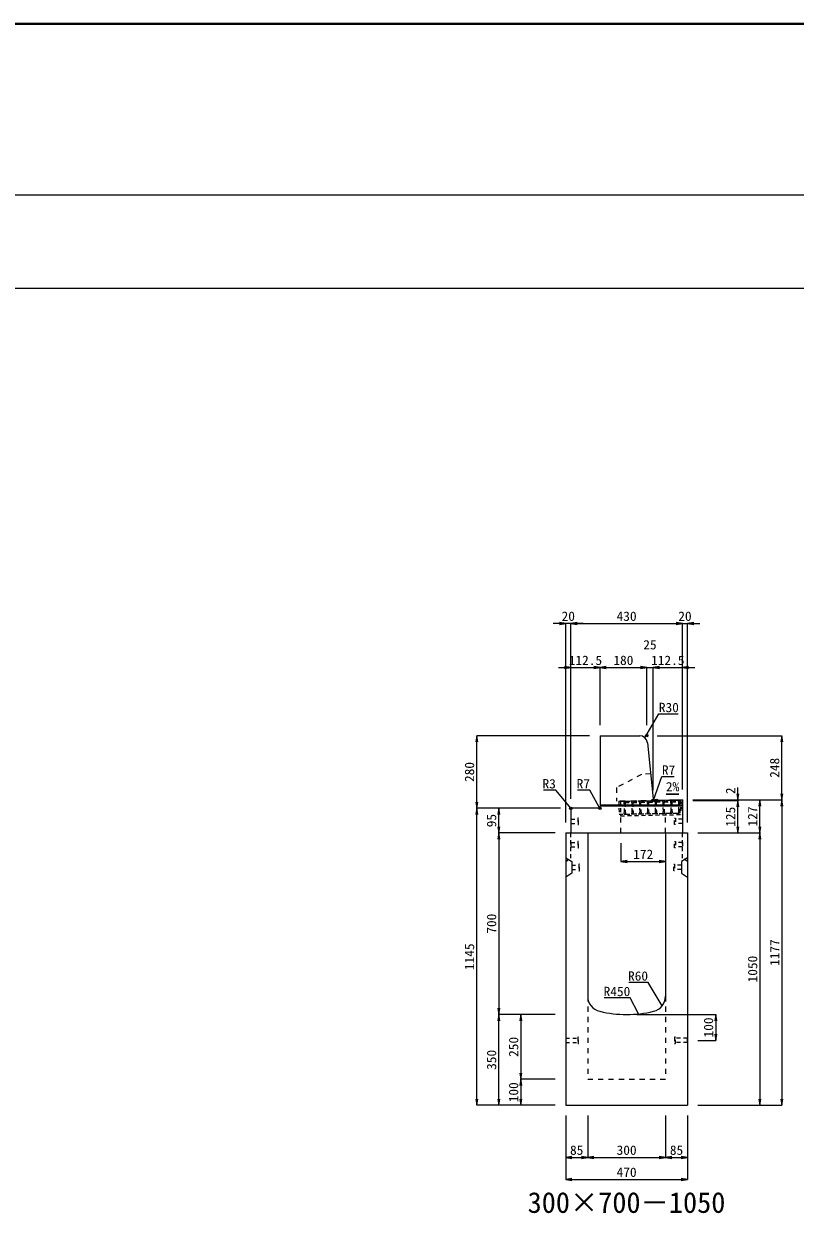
# Model space of a CAD drawing. Units: millimetres at full size; some dimension numbers follow another scale. Extents: x -18734 to 51600, y -18820 to 17820.
# Drawn here: x 15075 to 18050, y 12634 to 17220 of the extents above; entities that cross this region are included whole.
import ezdxf
from ezdxf.enums import TextEntityAlignment as Align

# ---------------------------------------------------------------- set-up
doc = ezdxf.new("R2010")
doc.units = ezdxf.units.MM
doc.header["$LTSCALE"] = 20
doc.header["$PDMODE"] = 32
doc.header["$PDSIZE"] = 10
doc.linetypes.add('USER1', pattern=[2, 1, -1])
doc.linetypes.add('USER2', pattern=[1.35, 0.75, -0.6])
for name, color, linetype, lineweight in [('インサート', 3, 'USER2', 9), ('グレーチング', 7, 'USER2', 5), ('受枠', 3, 'USER2', 9), ('図枠', 7, 'Continuous', 5), ('寸法線', 7, 'Continuous', 13), ('引出線', 4, 'Continuous', 13), ('本体', 2, 'Continuous', 13), ('目地', 132, 'Continuous', 5)]:
    doc.layers.add(name, color=color, linetype=linetype, lineweight=lineweight)
doc.layers.add('作業エリア', color=11, linetype='Continuous')
doc.layers.add('文字', color=7, linetype='Continuous')
doc.styles.add('ＭＳ 明朝', font='')
doc.styles.get('ＭＳ 明朝').set_extended_font_data('MS Mincho')

# ---------------------------------------------------------------- blocks, each defined once
blk = doc.blocks.new('open_arrow')
at = {"color": 0, "linetype": 'Continuous', "lineweight": -2}
blk.add_lwpolyline([(7.5, 1.25), (0, 0), (7.5, -1.25)], dxfattribs=at)

msp = doc.modelspace()

# ---------------------------------------------------------------- linework, layer by layer
at = {"layer": 'インサート'}
for p, q in [((17185, 14153.5), (17212, 14153.5)), ((17185, 14153.5), (17185, 14136.5)), ((17185, 14136.5), (17212, 14136.5)), ((17215, 14157.5), (17212, 14157.5)), ((17212, 14157.5), (17212, 14132.5)), ((17212, 14132.5), (17215, 14132.5)), ((17215, 14132.5), (17215, 14157.5)), ((17585, 14157.5), (17588, 14157.5)), ((17585, 14132.5), (17585, 14157.5)), ((17588, 14132.5), (17585, 14132.5)), ((17588, 14157.5), (17588, 14132.5)), ((17615, 14153.5), (17588, 14153.5)), ((17615, 14136.5), (17588, 14136.5)), ((17615, 14153.5), (17615, 14136.5)), ((17185, 14063.5), (17212, 14063.5)), ((17185, 14063.5), (17185, 14046.5)), ((17185, 14046.5), (17212, 14046.5)), ((17215, 14067.5), (17212, 14067.5)), ((17212, 14067.5), (17212, 14042.5)), ((17212, 14042.5), (17215, 14042.5)), ((17215, 14042.5), (17215, 14067.5)), ((17585, 14067.5), (17588, 14067.5)), ((17585, 14042.5), (17585, 14067.5)), ((17588, 14042.5), (17585, 14042.5)), ((17588, 14067.5), (17588, 14042.5)), ((17615, 14063.5), (17588, 14063.5)), ((17615, 14046.5), (17588, 14046.5)), ((17615, 14063.5), (17615, 14046.5)), ((17188.2, 13975.5), (17215.2, 13975.5)), ((17188.2, 13975.5), (17188.2, 13958.5)), ((17188.2, 13958.5), (17215.2, 13958.5)), ((17218.2, 13979.5), (17215.2, 13979.5)), ((17215.2, 13979.5), (17215.2, 13954.5)), ((17215.2, 13954.5), (17218.2, 13954.5)), ((17218.2, 13954.5), (17218.2, 13979.5)), ((17581.8, 13979.5), (17584.8, 13979.5)), ((17581.8, 13954.5), (17581.8, 13979.5)), ((17584.8, 13954.5), (17581.8, 13954.5)), ((17584.8, 13979.5), (17584.8, 13954.5)), ((17611.8, 13975.5), (17584.8, 13975.5)), ((17611.8, 13958.5), (17584.8, 13958.5)), ((17611.8, 13975.5), (17611.8, 13958.5)), ((17165, 13308.5), (17212, 13308.5)), ((17165, 13308.5), (17165, 13291.5)), ((17215, 13312.5), (17212, 13312.5)), ((17212, 13312.5), (17212, 13287.5)), ((17215, 13287.5), (17215, 13312.5)), ((17588, 13312.5), (17585, 13312.5)), ((17585, 13312.5), (17585, 13287.5)), ((17588, 13287.5), (17588, 13312.5)), ((17635, 13308.5), (17588, 13308.5)), ((17635, 13291.5), (17635, 13308.5)), ((17165, 13291.5), (17212, 13291.5)), ((17212, 13287.5), (17215, 13287.5)), ((17585, 13287.5), (17588, 13287.5)), ((17635, 13291.5), (17588, 13291.5))]:
    msp.add_line(p, q, dxfattribs=at)
at = {"layer": 'グレーチング'}
for p, q in [((17389.92, 14222.5), (17604.88, 14226.8)), ((17395.04, 14216.6), (17419.92, 14223.1)), ((17425.04, 14217.2), (17449.91, 14223.7)), ((17425.04, 14217.2), (17450.03, 14217.7)), ((17455.03, 14217.8), (17479.91, 14224.3)), ((17455.03, 14217.8), (17480.03, 14218.3)), ((17485.03, 14218.4), (17509.9, 14224.9)), ((17485.03, 14218.4), (17510.02, 14218.9)), ((17515.02, 14219), (17539.89, 14225.5)), ((17515.02, 14219), (17540.01, 14219.5)), ((17545.01, 14219.6), (17569.89, 14226.1)), ((17545.01, 14219.6), (17570.01, 14220.1)), ((17575.01, 14220.2), (17599.88, 14226.7)), ((17575.01, 14220.2), (17600, 14220.7)), ((17390.92, 14172.51), (17605.88, 14176.81)), ((17395.04, 14216.6), (17420.04, 14217.1))]:
    msp.add_line(p, q, dxfattribs=at)
for points in [[(17389.92, 14222.5), (17394.92, 14222.6), (17395.04, 14216.6), (17394.06, 14215.58), (17394.78, 14179.59), (17395.8, 14178.61), (17395.92, 14172.61), (17390.92, 14172.51), (17390.8, 14178.51), (17391.78, 14179.53), (17391.06, 14215.52), (17390.04, 14216.5)], [(17419.92, 14223.1), (17424.92, 14223.2), (17425.04, 14217.2), (17424.06, 14216.18), (17424.78, 14180.19), (17425.8, 14179.21), (17425.92, 14173.21), (17420.92, 14173.11), (17420.8, 14179.11), (17421.78, 14180.13), (17421.06, 14216.12), (17420.04, 14217.1)], [(17449.91, 14223.7), (17454.91, 14223.8), (17455.03, 14217.8), (17454.05, 14216.78), (17454.77, 14180.79), (17455.79, 14179.81), (17455.91, 14173.81), (17450.91, 14173.71), (17450.79, 14179.71), (17451.77, 14180.73), (17451.05, 14216.72), (17450.03, 14217.7)], [(17479.91, 14224.3), (17484.91, 14224.4), (17485.03, 14218.4), (17484.05, 14217.38), (17484.77, 14181.39), (17485.79, 14180.41), (17485.91, 14174.41), (17480.91, 14174.31), (17480.79, 14180.31), (17481.77, 14181.33), (17481.05, 14217.32), (17480.03, 14218.3)], [(17509.9, 14224.9), (17514.9, 14225), (17515.02, 14219), (17514.04, 14217.98), (17514.76, 14181.99), (17515.78, 14181.01), (17515.9, 14175.01), (17510.9, 14174.91), (17510.78, 14180.91), (17511.76, 14181.93), (17511.04, 14217.92), (17510.02, 14218.9)], [(17539.89, 14225.5), (17544.89, 14225.6), (17545.01, 14219.6), (17544.03, 14218.58), (17544.75, 14182.59), (17545.77, 14181.61), (17545.89, 14175.61), (17540.89, 14175.51), (17540.77, 14181.51), (17541.75, 14182.53), (17541.03, 14218.52), (17540.01, 14219.5)], [(17569.89, 14226.1), (17574.89, 14226.2), (17575.01, 14220.2), (17574.03, 14219.18), (17574.75, 14183.19), (17575.77, 14182.21), (17575.89, 14176.21), (17570.89, 14176.11), (17570.77, 14182.11), (17571.75, 14183.13), (17571.03, 14219.12), (17570.01, 14220.1)], [(17599.88, 14226.7), (17604.88, 14226.8), (17605, 14220.8), (17604.02, 14219.78), (17604.74, 14183.79), (17605.76, 14182.81), (17605.88, 14176.81), (17600.88, 14176.71), (17600.76, 14182.71), (17601.74, 14183.73), (17601.02, 14219.72), (17600, 14220.7)]]:
    msp.add_lwpolyline(points, close=True, dxfattribs=at)
at = {"layer": '作業エリア'}
for p in [(17477.5, 14475), (17502.5, 14225), (17515, 14225), (17185, 14195), (17297.5, 14195)]:
    msp.add_point(p, dxfattribs=at)
at = {"layer": '受枠'}
for p, q in [((17369.93, 14222.1), (17612.88, 14226.96)), ((17369.93, 14222.1), (17370.93, 14172.11)), ((17375.93, 14222.22), (17377.05, 14166.23)), ((17606.88, 14226.84), (17607.88, 14176.85)), ((17612.88, 14226.96), (17614, 14170.97)), ((17370.93, 14172.11), (17607.88, 14176.85)), ((17550.89, 14175.71), (17551.01, 14169.71)), ((17377.05, 14166.23), (17614, 14170.97))]:
    msp.add_line(p, q, dxfattribs=at)
at = {"layer": '図枠', "lineweight": 40}
msp.add_line((1200, 17220), (24600, 17220), dxfattribs=at)
at = {"layer": '図枠', "lineweight": 13}
for p, q in [((2100, 16560), (23700, 16560)), ((2100, 16200), (23700, 16200))]:
    msp.add_line(p, q, dxfattribs=at)
at = {"layer": '寸法線'}
for p, q in [((17233, 14907.69), (17117, 14907.69)), ((17165, 14140), (17165, 14907.69)), ((17185, 14907.69), (17615, 14907.69)), ((17185, 14232), (17185, 14907.69)), ((17185, 14232), (17185, 14907.69)), ((17567, 14907.69), (17683, 14907.69)), ((17615, 14267), (17615, 14907.69)), ((17615, 14267), (17615, 14907.69)), ((17635, 14140), (17635, 14907.69)), ((17137, 14737.69), (17297.5, 14737.69)), ((17185, 14232), (17185, 14737.69)), ((17297.5, 14737.69), (17477.5, 14737.69)), ((17297.5, 14515), (17297.5, 14737.69)), ((17297.5, 14515), (17297.5, 14737.69)), ((17429.5, 14737.69), (17550.5, 14737.69)), ((17477.5, 14515), (17477.5, 14737.69)), ((17477.5, 14515), (17477.5, 14737.69)), ((17502.5, 14265), (17502.5, 14737.69)), ((17502.5, 14737.69), (17663, 14737.69)), ((17502.5, 14265), (17502.5, 14737.69)), ((17615, 14267), (17615, 14737.69)), ((16822.06, 14195), (16822.06, 14475)), ((17257.5, 14475), (16822.06, 14475)), ((17517.5, 14475), (17998.78, 14475)), ((17998.78, 14227), (17998.78, 14475)), ((17828.78, 14177), (17828.78, 14275)), ((17655, 14227), (17998.78, 14227)), ((17655, 14227), (17913.78, 14227)), ((17655, 14227), (17828.78, 14227)), ((17655, 14227), (17998.78, 14227)), ((17655, 14225), (17828.78, 14225)), ((17655, 14225), (17828.78, 14225)), ((17828.78, 14100), (17828.78, 14225)), ((17913.78, 14100), (17913.78, 14227)), ((17998.78, 14227), (17998.78, 13050)), ((16822.06, 13050), (16822.06, 14195)), ((17145, 14195), (16822.06, 14195)), ((17145, 14195), (16822.06, 14195)), ((16907.06, 14100), (16907.06, 14195)), ((17145, 14195), (16907.06, 14195)), ((16907.06, 14100), (16907.06, 13400)), ((17125, 14100), (16907.06, 14100)), ((17125, 14100), (16907.06, 14100)), ((17675, 14100), (17913.78, 14100)), ((17675, 14100), (17913.78, 14100)), ((17675, 14100), (17828.78, 14100)), ((17913.78, 14100), (17913.78, 13050)), ((17378, 14060), (17378, 13989.77)), ((17378, 13989.77), (17550, 13989.77)), ((17125, 13400), (16907.06, 13400)), ((16907.06, 13050), (16907.06, 13400)), ((17125, 13400), (16907.06, 13400)), ((16992.06, 13400), (16992.06, 13150)), ((17125, 13400), (16992.06, 13400)), ((17440, 13400), (17743.78, 13400)), ((17743.78, 13400), (17743.78, 13300)), ((17675, 13300), (17743.78, 13300)), ((17125, 13150), (16992.06, 13150)), ((16992.06, 13150), (16992.06, 13050)), ((17125, 13150), (16992.06, 13150)), ((17125, 13050), (16822.06, 13050)), ((17125, 13050), (16907.06, 13050)), ((17125, 13050), (16992.06, 13050)), ((17675, 13050), (17913.78, 13050)), ((17675, 13050), (17998.78, 13050)), ((17165, 13010), (17165, 12848.84)), ((17165, 13010), (17165, 12763.84)), ((17250, 13010), (17250, 12848.84)), ((17250, 13010), (17250, 12848.84)), ((17550, 13010), (17550, 12848.84)), ((17550, 13010), (17550, 12848.84)), ((17635, 13010), (17635, 12848.84)), ((17635, 13010), (17635, 12763.84)), ((17165, 12848.84), (17250, 12848.84)), ((17250, 12848.84), (17550, 12848.84)), ((17550, 12848.84), (17635, 12848.84)), ((17165, 12763.84), (17635, 12763.84))]:
    msp.add_line(p, q, dxfattribs=at)
at = {"layer": '引出線'}
for points in [[(17470.48, 14467.24), (17524.33, 14558.64), (17599, 14558.64)], [(17504.14, 14226.81), (17536.08, 14317.58), (17584.01, 14317.58)], [(17185.88, 14194.12), (17127.15, 14264.49), (17079.43, 14264.49)], [(17295.45, 14197.05), (17258.75, 14264.49), (17210.82, 14264.49)], [(17552.12, 14249.12), (17600.83, 14250.1), (17552.08, 14249.12)], [(17537.07, 13433.32), (17482.66, 13523.21), (17407.98, 13523.21)], [(17446.44, 13402.4), (17414.22, 13463.55), (17313.21, 13463.55)]]:
    msp.add_lwpolyline(points, dxfattribs=at)
at = {"layer": '本体'}
for p, q in [((17297.5, 14475), (17297.5, 14202)), ((17297.5, 14475), (17450.35, 14475)), ((17480.2, 14447.99), (17501.87, 14231.3)), ((17515, 14225), (17508.83, 14225)), ((17615, 14227), (17515, 14225)), ((17615, 14227), (17615, 14100)), ((17185, 14192), (17185, 14100)), ((17290.5, 14195), (17188, 14195)), ((17165, 14100), (17165, 13050)), ((17165, 14100), (17250, 14100)), ((17185, 14100), (17615, 14100)), ((17250, 14100), (17250, 13470.53)), ((17550, 14100), (17635, 14100)), ((17550, 14100), (17550, 13470.53)), ((17635, 14100), (17635, 13050)), ((17165, 13050), (17635, 13050))]:
    msp.add_line(p, q, dxfattribs=at)
at = {"layer": '本体', "linetype": 'USER1'}
for p, q in [((17457.5, 14325), (17360.5, 14275)), ((17492.2, 14328), (17457.5, 14325)), ((17360.5, 14275), (17360.5, 14221.91)), ((17515, 14225), (17360.5, 14221.91)), ((17378, 14100), (17378, 14172.25)), ((17550, 14100), (17550, 14175.69))]:
    msp.add_line(p, q, dxfattribs=at)
at = {"layer": '本体', "linetype": 'USER2', "lineweight": 9}
for p, q in [((17185, 14003), (17185, 14100)), ((17615, 14003), (17615, 14100)), ((17165, 13990.5), (17185, 14003)), ((17635, 13990.5), (17615, 14003))]:
    msp.add_line(p, q, dxfattribs=at)
at = {"layer": '本体', "lineweight": 9}
for p, q in [((17165, 14004), (17188.2, 13989.5)), ((17188.2, 13989.5), (17188.2, 13944.5)), ((17634.58, 14003.74), (17611.8, 13989.5)), ((17611.8, 13989.5), (17611.8, 13944.5)), ((17188.2, 13944.5), (17165, 13930)), ((17611.8, 13944.5), (17635, 13930))]:
    msp.add_line(p, q, dxfattribs=at)
at = {"layer": '本体', "linetype": 'USER1', "lineweight": 15}
for p, q in [((17250, 13470.53), (17250, 13150)), ((17550, 13470.53), (17550, 13150)), ((17250, 13150), (17550, 13150))]:
    msp.add_line(p, q, dxfattribs=at)
at = {"layer": '本体'}
for centre, radius, start, end in [((17450.35, 14445), 30, 5.71059, 90), ((17508.83, 14232), 7, 185.71059, 270), ((17188, 14192), 3, 90, 180), ((17290.5, 14202), 7, 270, 0), ((17310, 13470.53), 60, 180, 256.65764), ((17490, 13470.53), 60, 283.34236, 0), ((17400, 13850), 450, 256.65764, 283.34236)]:
    msp.add_arc(centre, radius, start, end, dxfattribs=at)
at = {"layer": '目地'}
for p, q in [((17615, 14207), (17297.5, 14207)), ((17615, 14203), (17297.5, 14203))]:
    msp.add_line(p, q, dxfattribs=at)

# ---------------------------------------------------------------- block references
at = {"layer": '寸法線', "xscale": 3.2, "yscale": 3.2}
for p, rotation in [((17165, 14907.69), 180), ((17615, 14907.69), 180), ((17615, 14907.69), 180), ((17185, 14737.69), 180), ((17297.5, 14737.69), 180), ((17477.5, 14737.69), 180), ((17477.5, 14737.69), 180), ((16822.06, 14475), 270), ((17998.78, 14475), 270), ((16822.06, 14195), 90), ((17828.78, 14227), 90), ((17828.78, 14225), 270), ((17828.78, 14225), 270), ((17913.78, 14227), 270), ((17998.78, 14227), 90), ((17998.78, 14227), 270), ((16822.06, 14195), 270), ((16907.06, 14195), 270), ((16907.06, 14100), 90), ((16907.06, 14100), 270), ((17828.78, 14100), 90), ((17913.78, 14100), 90), ((17913.78, 14100), 270), ((17550, 13989.77), 180), ((16907.06, 13400), 90), ((16907.06, 13400), 270), ((16992.06, 13400), 270), ((17743.78, 13400), 270), ((17743.78, 13300), 90), ((16992.06, 13150), 90), ((16992.06, 13150), 270), ((16822.06, 13050), 90), ((16907.06, 13050), 90), ((16992.06, 13050), 90), ((17913.78, 13050), 90), ((17998.78, 13050), 90), ((17250, 12848.84), 180), ((17550, 12848.84), 180), ((17635, 12848.84), 180), ((17635, 12763.84), 180)]:
    msp.add_blockref('open_arrow', p, dxfattribs=dict(at, rotation=rotation))
for p in [(17185, 14907.69), (17185, 14907.69), (17635, 14907.69), (17297.5, 14737.69), (17502.5, 14737.69), (17502.5, 14737.69), (17615, 14737.69), (17378, 13989.77), (17165, 12848.84), (17250, 12848.84), (17550, 12848.84), (17165, 12763.84)]:
    msp.add_blockref('open_arrow', p, dxfattribs=at)
at = {"layer": '引出線', "xscale": 0.0533, "yscale": 0.0533}
for p, rotation in [((17470.48, 14467.24), 59.5), ((17504.14, 14226.81), 70.6), ((17552.12, 14249.12), 1.1), ((17185.88, 14194.12), 129.8), ((17295.45, 14197.05), 118.6), ((17446.44, 13402.4), 117.8), ((17537.07, 13433.32), 121.2)]:
    msp.add_blockref('open_arrow', p, dxfattribs=dict(at, rotation=rotation))

# ---------------------------------------------------------------- texts
at = {"layer": '寸法線', "style": 'ＭＳ 明朝', "width": 1.05}
for s, p in [('20', (17175, 14935.69)), ('430', (17400, 14935.69)), ('20', (17625, 14935.69)), ('25', (17490, 14825.69)), ('112.5', (17241.25, 14765.69)), ('180', (17387.5, 14765.69)), ('112.5', (17558.75, 14765.69)), ('172', (17464, 14017.77)), ('85', (17207.5, 12876.84)), ('300', (17400, 12876.84)), ('85', (17592.5, 12876.84)), ('470', (17400, 12791.84))]:
    msp.add_text(s, height=36.03, dxfattribs=at).set_placement(p, align=Align.MIDDLE_CENTER)
for s, p in [('280', (16794.06, 14335)), ('248', (17970.78, 14351)), ('2', (17800.78, 14262.59)), ('125', (17800.78, 14162.5)), ('127', (17885.78, 14163.5)), ('95', (16879.06, 14147.5)), ('700', (16879.06, 13750)), ('1145', (16794.06, 13622.5)), ('1177', (17970.78, 13638.5)), ('1050', (17885.78, 13575)), ('100', (17715.78, 13350)), ('250', (16964.06, 13275)), ('350', (16879.06, 13225)), ('100', (16964.06, 13100))]:
    msp.add_text(s, height=36.03, rotation=90, dxfattribs=at).set_placement(p, align=Align.MIDDLE_CENTER)
at = {"layer": '引出線', "style": 'ＭＳ 明朝', "width": 1.05}
for s, p in [('R30', (17524.33, 14601.84)), ('R7', (17536.08, 14360.78))]:
    msp.add_text(s, height=36.03, dxfattribs=at).set_placement(p, align=Align.TOP_LEFT)
for s, p in [('R3', (17127.15, 14307.69)), ('R7', (17258.75, 14307.69)), ('R60', (17482.66, 13566.41)), ('R450', (17414.22, 13506.75))]:
    msp.add_text(s, height=36.03, dxfattribs=at).set_placement(p, align=Align.TOP_RIGHT)
msp.add_text('2%', height=36.03, rotation=1.146, dxfattribs=at).set_placement((17551.15, 14296.02), align=Align.TOP_LEFT)
at = {"layer": '文字', "style": 'ＭＳ 明朝'}
msp.add_text('300×700－1050', height=80.06, dxfattribs=at).set_placement((17399.52, 12675.03), align=Align.MIDDLE_CENTER)

doc.saveas('drawing.dxf')
